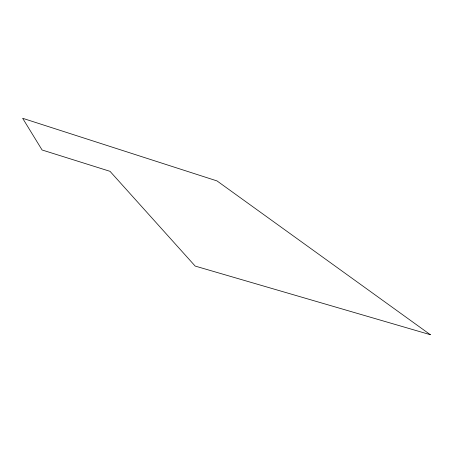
<?xml version="1.0" encoding="UTF-8"?>
<svg xmlns="http://www.w3.org/2000/svg" width="453" height="453" viewBox="0 0 453 453"><rect width="100%" height="100%" fill="white"/><g stroke="black" fill="none" stroke-linecap="round" stroke-linejoin="round"><path stroke-width="0.68" d="M430.35 334.71L195.175 266.075L110.017 171.33L42.078 149.983L22.65 118.29L217.021 180.923L430.35 334.71"/></g></svg>
